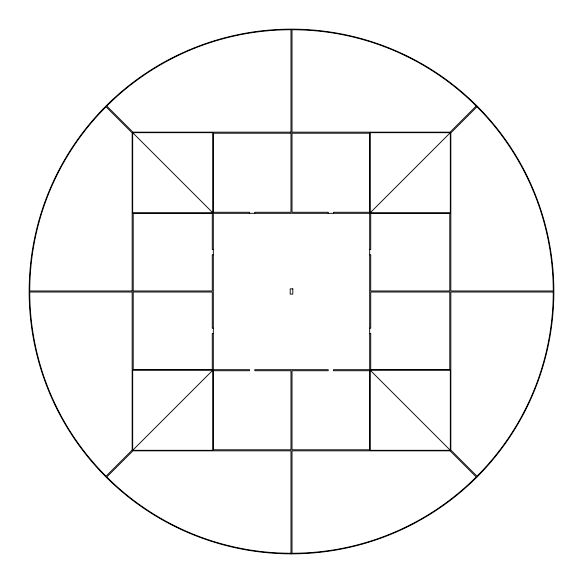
<?xml version="1.0" encoding="UTF-8"?>
<svg xmlns="http://www.w3.org/2000/svg" width="583" height="583" viewBox="0 0 583 583"><rect width="100%" height="100%" fill="white"/><g stroke="black" fill="none" stroke-linecap="round" stroke-linejoin="round"><path stroke-width="0.87" d="M132.691 450.309L212.795 370.205L132.691 370.205L132.691 450.309L212.795 450.309L212.795 370.205M370.205 212.795L450.309 132.691L450.309 212.795L370.205 212.795L370.205 132.691L450.309 132.691M132.691 132.691L212.795 132.691L212.795 212.795L132.691 212.795L132.691 132.691L212.795 212.795M213.32 249.524L212.27 249.524L212.27 213.32L133.216 213.32L133.216 290.975L212.27 290.975L212.27 254.771L213.32 254.771M369.68 249.524L370.73 249.524L370.73 213.32L449.785 213.32L449.785 290.975L370.73 290.975L370.73 254.771L369.68 254.771M213.32 328.229L212.27 328.229L212.27 292.025L133.216 292.025L133.216 369.68L212.27 369.68L212.27 333.476L213.32 333.476M369.68 328.229L370.73 328.229L370.73 292.025L449.785 292.025L449.785 369.68L370.73 369.68L370.73 333.476L369.68 333.476M370.205 370.205L450.309 370.205L450.309 450.309L370.205 450.309L370.205 370.205L450.309 450.309M291.5 553.85L290.975 553.784L290.975 450.834L132.909 450.834L106.784 476.96A260.805 260.805 0 0 0 290.975 553.252M333.476 213.32L333.476 212.27L369.68 212.27L369.68 133.216L292.025 133.216L292.025 212.27L328.229 212.27L328.229 213.32M254.771 213.32L254.771 212.27L290.975 212.27L290.975 133.216L213.32 133.216L213.32 212.27L249.524 212.27L249.524 213.32M132.166 450.091L106.04 476.216A260.805 260.805 0 0 1 29.748 292.025L132.166 292.025L132.166 450.091M476.216 106.04L450.091 132.166L292.025 132.166L292.025 29.748A260.805 260.805 0 0 1 476.216 106.04M476.96 106.784L450.834 132.909L450.834 290.975L553.252 290.975A260.805 260.805 0 0 0 476.96 106.784M290.975 132.166L132.909 132.166L106.784 106.04A260.805 260.805 0 0 1 290.975 29.748L290.975 132.166M369.68 213.32L213.32 213.32L213.32 369.68L249.524 369.68L249.524 370.73L213.32 370.73L213.32 449.785L290.975 449.785L290.975 370.73L254.771 370.73L254.771 369.68L328.229 369.68L328.229 370.73L292.025 370.73L292.025 449.785L369.68 449.785L369.68 370.73L333.476 370.73L333.476 369.68L369.68 369.68L369.68 213.32M292.812 288.876L290.188 288.876L290.188 294.124L292.812 294.124L292.812 288.876M132.166 290.975L29.748 290.975A260.805 260.805 0 0 1 106.04 106.784L132.166 132.909L132.166 290.975M553.252 292.025L450.834 292.025L450.834 450.091L476.96 476.216A260.805 260.805 0 0 0 553.252 292.025M450.091 450.834L292.025 450.834L292.025 553.252A260.805 260.805 0 0 0 476.216 476.96L450.091 450.834M160.325 518.702A262.35 262.35 0 0 0 553.85 291.5A262.35 262.35 0 0 0 160.325 64.298A262.35 262.35 0 0 0 160.325 518.702"/></g></svg>
